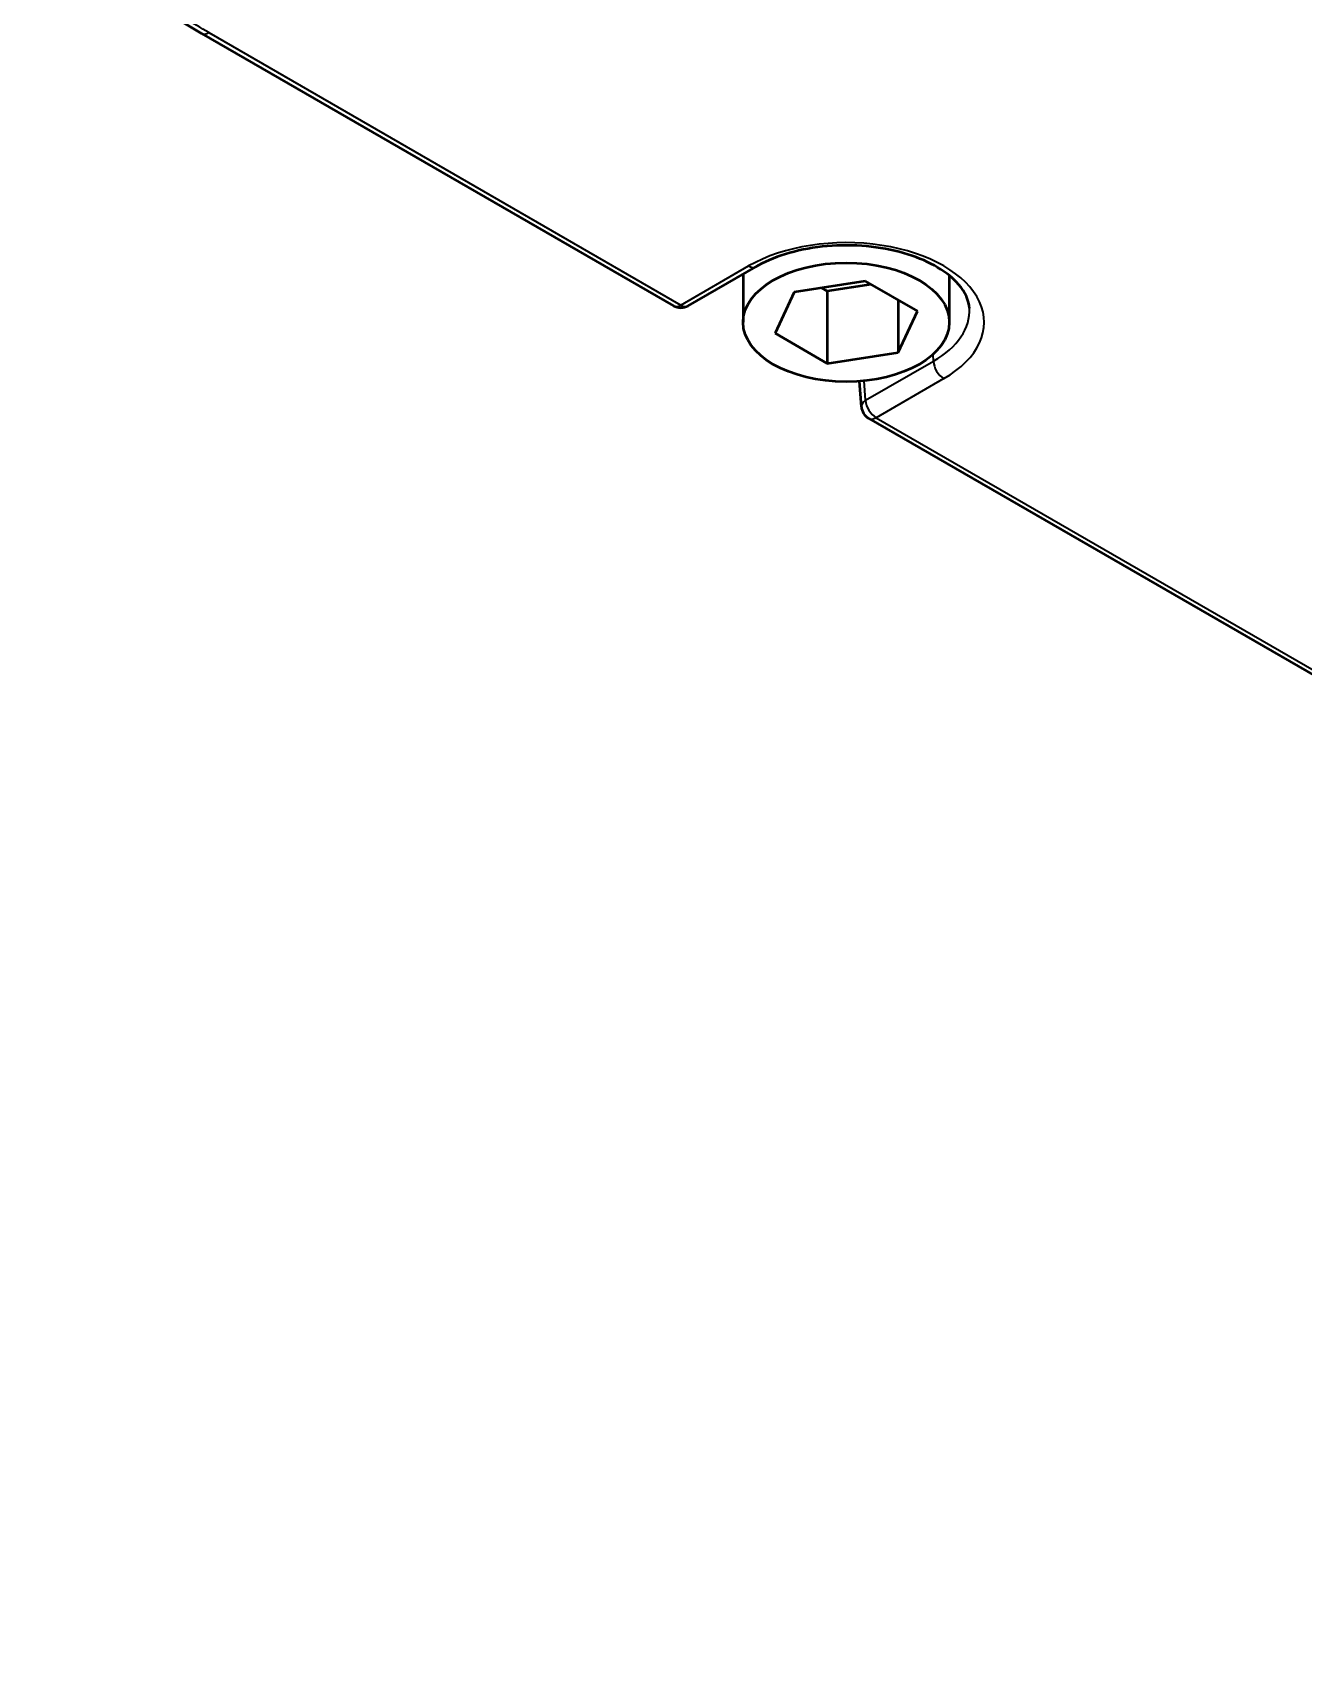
# Model space of a CAD drawing. Header units: millimetres. Extents: x 0 to 3000, y 0 to 3000.
# Drawn here: x 2150.6 to 2193.7, y 691.8 to 747.2 of the extents above; entities that cross this region are included whole.
import ezdxf

# ---------------------------------------------------------------- set-up
doc = ezdxf.new("R2010")
doc.units = ezdxf.units.MM
doc.layers.add('Visible (ANSI)', color=7, linetype='Continuous', lineweight=50)
doc.layers.add('Visible Narrow (ANSI)', color=7, linetype='Continuous', lineweight=35)

msp = doc.modelspace()

# ---------------------------------------------------------------- linework, layer by layer
at = {"layer": 'Visible (ANSI)'}
for p, q in [((2156.2809, 747.1798), (2172.3038, 737.929)), ((2172.8038, 737.929), (2175.1031, 739.2566)), ((2174.6653, 739.0038), (2174.6653, 737.369)), ((2178.8123, 738.7632), (2176.3975, 738.3897)), ((2179.0018, 738.6539), (2177.5182, 738.4243)), ((2178.8123, 738.7632), (2180.5801, 737.7426)), ((2181.6653, 738.9581), (2181.6653, 737.369)), ((2176.3975, 738.3897), (2175.7505, 736.9955)), ((2177.5182, 738.4243), (2177.3288, 738.5337)), ((2177.5182, 738.4243), (2177.5182, 735.9749)), ((2179.933, 738.1162), (2179.933, 736.3484)), ((2179.933, 736.3484), (2180.5801, 737.7426)), ((2177.5182, 735.9749), (2175.7505, 736.9955)), ((2177.5182, 735.9749), (2179.933, 736.3484)), ((2178.6795, 734.5001), (2178.6147, 735.365)), ((2178.9281, 734.1045), (2252.2068, 691.797))]:
    msp.add_line(p, q, dxfattribs=at)
for centre, start, end in [((2172.5538, 738.3621), 240, 300), ((2179.1781, 734.5375), 184.28763, 240)]:
    msp.add_arc(centre, 0.5, start, end, dxfattribs=at)
msp.add_ellipse((2156.5309, 747.6128), major_axis=(-0.25, -0.433), ratio=0.5773503, start_param=6.2824557, end_param=6.2831853, dxfattribs=at)
msp.add_ellipse((2178.1653, 737.369), major_axis=(-3.5, 0), ratio=0.5773503, dxfattribs=at)
for points, knots in [([(2156.2808, 747.1799), (2154.7827, 748.0448), (2153.2638, 749.2045), (2151.4039, 750.9943), (2150.9721, 751.4379), (2150.5507, 751.8997)], [0, 0, 0, 0, 0.62979285, 0.62979285, 0.82414537, 0.82414537, 0.82414537, 0.82414537]), ([(2182.3472, 737.8455), (2182.3305, 738.1054), (2182.2188, 738.378), (2181.8082, 738.8557), (2181.5675, 739.055), (2180.9798, 739.4039), (2180.6376, 739.555), (2179.8766, 739.7948), (2179.4573, 739.8829), (2178.5845, 739.9833), (2178.1309, 739.9947), (2177.2401, 739.9383), (2176.803, 739.8702), (2175.995, 739.6644), (2175.6238, 739.527), (2175.2343, 739.3299), (2175.1675, 739.2937), (2175.1031, 739.2566)], [3.9640572, 3.9640572, 3.9640572, 3.9640572, 4.387661, 4.387661, 4.6983022, 4.6983022, 4.9981743, 4.9981743, 5.3012349, 5.3012349, 5.60713, 5.60713, 5.9134024, 5.9134024, 6.2174532, 6.2174532, 6.2831853, 6.2831853, 6.2831853, 6.2831853])]:
    msp.add_open_spline(points, degree=3, knots=knots, dxfattribs=at)
at = {"layer": 'Visible Narrow (ANSI)'}
for p, q in [((2156.531, 747.2046), (2172.5538, 737.9538)), ((2172.5538, 737.9538), (2174.8531, 739.2813)), ((2178.825, 734.7254), (2181.1244, 736.0475)), ((2181.1244, 736.0475), (2181.1141, 736.2805)), ((2178.8249, 734.7255), (2178.7758, 735.3793)), ((2181.4774, 735.4568), (2179.1781, 734.1292)), ((2179.1781, 734.1292), (2252.4553, 691.8264))]:
    msp.add_line(p, q, dxfattribs=at)
for centre, major_axis, ratio, start_param, end_param in [((2156.5309, 747.6128), (-0.25, -0.433), 0.5773503, 0, 0.7854072), ((2178.1653, 737.369), (4.6841, 0), 0.5773503, 5.4977871, 8.6393798), ((2174.8531, 739.6896), (0.25, -0.433), 0.5773503, 5.4977871, 6.2831853), ((2172.5538, 738.3621), (-0.25, -0.433), 0.5773503, 0, 0.7853982), ((2172.5538, 738.3621), (0.25, -0.433), 0.5773503, 5.4977871, 6.2831853), ((2178.1653, 737.7559), (4.1848, 0), 0.5773503, 5.4977871, 6.3202517), ((2181.4774, 735.865), (-0.25, 0.433), 0.5773503, 0.837758, 2.3561945), ((2179.1781, 734.5375), (-0.4986, -0.0374), 0.5661326, 5.4558994, 6.2831853), ((2179.1781, 734.5375), (0.25, -0.433), 0.5773503, 3.9793507, 5.4977871), ((2179.1781, 734.5375), (-0.25, -0.433), 0.5773503, 0, 0.7853982)]:
    msp.add_ellipse(centre, major_axis=major_axis, ratio=ratio, start_param=start_param, end_param=end_param, dxfattribs=at)
msp.add_open_spline([(2156.531, 747.2046), (2155.9789, 747.519), (2155.4381, 747.8647), (2154.9297, 748.2208), (2154.7754, 748.3289), (2154.6241, 748.4378), (2154.4762, 748.547), (2154.1449, 748.7916), (2153.8312, 749.0365), (2153.5194, 749.292), (2153.2336, 749.5263), (2152.9492, 749.7696), (2152.655, 750.0333), (2152.4943, 750.1773), (2152.3308, 750.3273), (2152.1654, 750.4832), (2151.6972, 750.9243), (2151.2132, 751.4123), (2150.7329, 751.9346)], degree=3, knots=[0.00000003, 0.00000003, 0.00000003, 0.00000003, 0.25571404, 0.25571404, 0.25571404, 0.33333333, 0.33333333, 0.33333333, 0.50722882, 0.50722882, 0.50722882, 0.66666667, 0.66666667, 0.66666667, 0.75370078, 0.75370078, 0.75370078, 1, 1, 1, 1], dxfattribs=at)

doc.saveas('drawing.dxf')
